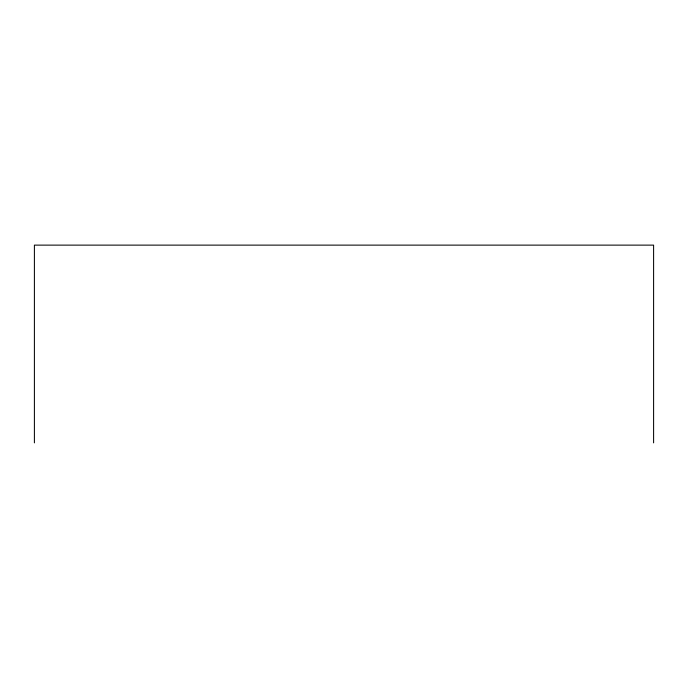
<?xml version="1.0" encoding="UTF-8"?>
<svg xmlns="http://www.w3.org/2000/svg" width="688" height="688" viewBox="0 0 688 688"><rect width="100%" height="100%" fill="white"/><g stroke="black" fill="none" stroke-linecap="round" stroke-linejoin="round"><path stroke-width="1.03" d="M653.6 442.874L653.6 245.126L34.4 245.126L34.4 442.874"/></g></svg>
